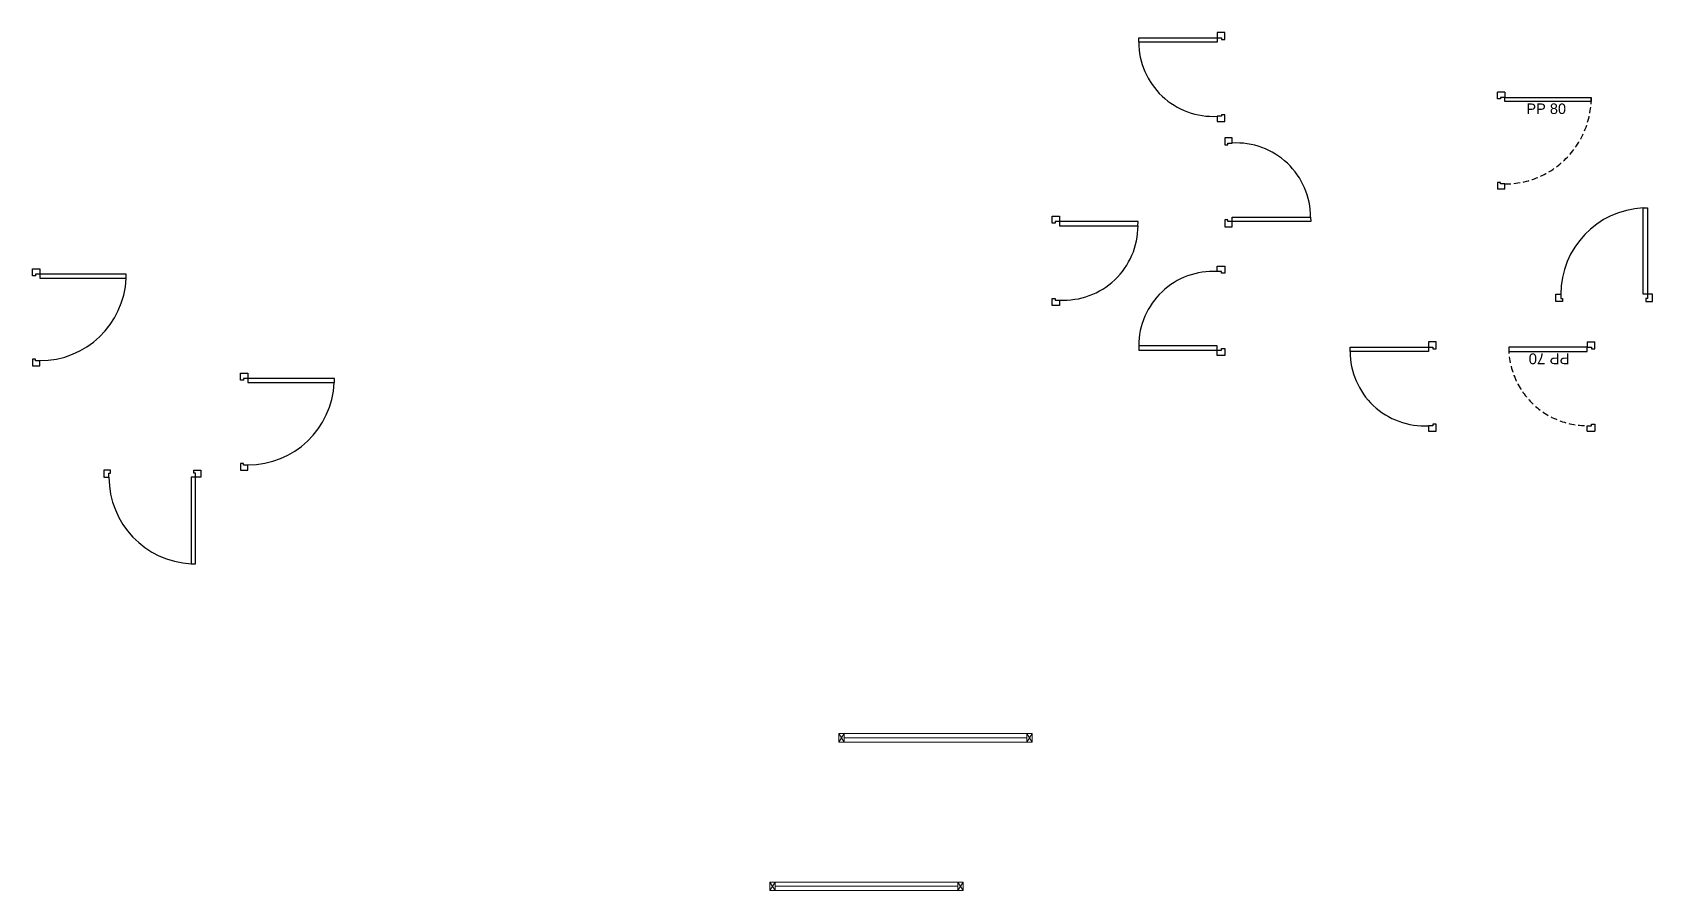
# Model space of a CAD drawing. Header units: millimetres. Extents: x -9 to 8306, y -322 to 906.
# Drawn here: x 6799 to 8306, y 108 to 906 of the extents above.
import ezdxf

# ---------------------------------------------------------------- set-up
doc = ezdxf.new("R2010")
doc.units = ezdxf.units.MM
doc.linetypes.add('CACHEx2', pattern=[0.590551, 0.393701, -0.19685])
doc.layers.add('MenuisExt', color=140, linetype='Continuous', lineweight=18)
doc.layers.add('MenuisInt', color=4, linetype='Continuous')
doc.styles.get("Standard").update_dxf_attribs({"font": 'Arial.ttf'})

# ---------------------------------------------------------------- blocks, each defined once
blk = doc.blocks.new('*U3')
at = {"color": 0}
for p, q in [((-83, 7), (-83, 0)), ((-83, 7), (-78, 7)), ((-76.5, 0), (-83, 0)), ((-78, 7), (-78, 3)), ((-78, 3), (-76.5, 3)), ((-76.5, 3), (-76.5, 0)), ((-6.5, 3), (-6.5, 0)), ((-5, 3), (-6.5, 3)), ((-6.5, 0), (0, 0)), ((-5, 7), (-5, 3)), ((0, 7), (-5, 7)), ((0, 7), (0, 0))]:
    blk.add_line(p, q, dxfattribs=at)
blk.add_lwpolyline([(-5, 7), (-5, 80), (-9, 80), (-9, 7)], close=True, dxfattribs=at)
at = {"color": 0, "linetype": 'CACHEx2', "ltscale": 15}
blk.add_arc((-5, 7), 73, 90, 180, dxfattribs=at)
at = {"color": 0, "linetype": 'CACHEx2', "ltscale": 0.1}
blk.add_arc((-5, 7), 73, 90, 93.1411, dxfattribs=at)
at = {"color": 0, "insert": (-15.7, 42.4), "char_height": 10, "width": 48.444, "attachment_point": 5, "rotation": 90}
blk.add_mtext('PP 70 ', dxfattribs=at)
blk = doc.blocks.new('*U5')
at = {"color": 0}
for p, q in [((-6.5, 0), (0, 0)), ((0, -7), (0, 0)), ((-86.5, 0), (-93, 0)), ((-93, -7), (-93, 0)), ((-93, -7), (-88, -7)), ((-88, -7), (-88, -3)), ((-88, -3), (-86.5, -3)), ((-86.5, -3), (-86.5, 0)), ((-6.5, -3), (-6.5, 0)), ((-5, -3), (-6.5, -3)), ((-5, -7), (-5, -3)), ((0, -7), (-5, -7))]:
    blk.add_line(p, q, dxfattribs=at)
blk.add_lwpolyline([(-5, -7), (-5, -90), (-9, -90), (-9, -7)], close=True, dxfattribs=at)
at = {"color": 0, "linetype": 'CACHEx2', "ltscale": 15}
blk.add_arc((-5, -7), 83, 180, 270, dxfattribs=at)
at = {"color": 0, "insert": (-15.9, -46.8), "char_height": 10, "width": 52.764, "attachment_point": 5, "rotation": 270}
blk.add_mtext('PP 80 ', dxfattribs=at)
blk = doc.blocks.new('*U7')
at = {"color": 0, "linetype": 'ByBlock', "lineweight": -2}
for points in [[(-264, -8), (-269, -8), (-269, 0), (-264, 0)], [(-94, 0), (-264, 0), (-264, -8), (-94, -8)], [(-89, -8), (-94, -8), (-94, 0), (-89, 0)]]:
    blk.add_lwpolyline(points, close=True, dxfattribs=at)
for points in [[(-264, -8), (-269, 0)], [(-264, 0), (-269, -8)], [(-89, -8), (-94, 0)], [(-89, 0), (-94, -8)], [(-264, -4), (-94, -4)]]:
    blk.add_lwpolyline(points, dxfattribs=at)

msp = doc.modelspace()

# ---------------------------------------------------------------- linework, layer by layer
for p, q in [((7908.2, 906.3), (7901.2, 906.3)), ((7901.2, 906.3), (7901.2, 901.3)), ((7908.2, 899.8), (7908.2, 906.3)), ((7828.3, 897.3), (7828.2, 901.3)), ((7828.2, 901.3), (7901.2, 901.3)), ((7901.2, 897.3), (7828.3, 897.3)), ((7901.2, 901.3), (7905.2, 901.3)), ((7901.2, 901.3), (7901.2, 897.3)), ((7905.2, 901.3), (7905.2, 899.8)), ((7905.2, 899.8), (7908.2, 899.8)), ((7908.2, 829.8), (7905.2, 829.8)), ((7905.2, 829.8), (7905.2, 828.3)), ((7908.2, 823.3), (7908.2, 829.8)), ((7905.2, 828.3), (7901.2, 828.3)), ((7901.2, 828.3), (7901.2, 823.3)), ((7901.2, 823.3), (7908.2, 823.3)), ((7915.2, 808.4), (7908.2, 808.4)), ((7908.2, 808.4), (7908.2, 801.9)), ((7908.2, 801.9), (7911.2, 801.9)), ((7911.2, 801.9), (7911.2, 803.4)), ((7911.2, 803.4), (7915.2, 803.4)), ((7915.2, 803.4), (7915.2, 808.4)), ((7747.5, 728.9), (7747.5, 735.4)), ((7747.5, 735.4), (7754.5, 735.4)), ((7750.5, 728.9), (7747.5, 728.9)), ((7754.5, 730.4), (7750.5, 730.4)), ((7750.5, 730.4), (7750.5, 728.9)), ((7754.5, 735.4), (7754.5, 730.4)), ((7754.5, 730.4), (7754.5, 726.4)), ((7827.5, 730.4), (7754.5, 730.4)), ((7754.5, 726.4), (7827.4, 726.4)), ((7827.4, 726.4), (7827.5, 730.4)), ((7911.2, 731.9), (7908.2, 731.9)), ((7908.2, 731.9), (7908.2, 725.4)), ((7908.2, 725.4), (7915.2, 725.4)), ((7911.2, 730.4), (7911.2, 731.9)), ((7915.2, 730.4), (7911.2, 730.4)), ((7915.2, 730.4), (7915.2, 734.4)), ((7915.2, 734.4), (7988, 734.4)), ((7915.2, 725.4), (7915.2, 730.4)), ((7988.2, 730.4), (7915.2, 730.4)), ((7988, 734.4), (7988.2, 730.4)), ((7901.2, 688.9), (7908.2, 688.9)), ((7901.2, 683.9), (7901.2, 688.9)), ((7905.2, 683.9), (7901.2, 683.9)), ((7905.2, 682.4), (7905.2, 683.9)), ((7908.2, 682.4), (7905.2, 682.4)), ((7908.2, 688.9), (7908.2, 682.4)), ((7747.5, 652.4), (7747.5, 658.9)), ((7747.5, 658.9), (7750.5, 658.9)), ((7754.5, 652.4), (7747.5, 652.4)), ((7750.5, 658.9), (7750.5, 657.4)), ((7750.5, 657.4), (7754.5, 657.4)), ((7754.5, 657.4), (7754.5, 652.4)), ((8104.8, 618.5), (8097.8, 618.5)), ((8097.8, 618.5), (8097.8, 613.5)), ((8104.8, 612), (8104.8, 618.5)), ((7828.3, 614.9), (7828.2, 610.9)), ((7828.2, 610.9), (7901.2, 610.9)), ((7901.2, 614.9), (7828.3, 614.9)), ((7901.2, 610.9), (7901.2, 614.9)), ((7901.2, 605.9), (7901.2, 610.9)), ((7901.2, 610.9), (7905.2, 610.9)), ((7908.2, 605.9), (7901.2, 605.9)), ((7905.2, 612.4), (7908.2, 612.4)), ((7905.2, 610.9), (7905.2, 612.4)), ((7908.2, 612.4), (7908.2, 605.9)), ((8024.9, 609.5), (8024.8, 613.5)), ((8024.8, 613.5), (8097.8, 613.5)), ((8097.8, 609.5), (8024.9, 609.5)), ((8097.8, 613.5), (8101.8, 613.5)), ((8097.8, 613.5), (8097.8, 609.5)), ((8101.8, 613.5), (8101.8, 612)), ((8101.8, 612), (8104.8, 612)), ((8101.8, 540.5), (8097.8, 540.5)), ((8097.8, 540.5), (8097.8, 535.5)), ((8097.8, 535.5), (8104.8, 535.5)), ((8104.8, 542), (8101.8, 542)), ((8101.8, 542), (8101.8, 540.5)), ((8104.8, 535.5), (8104.8, 542))]:
    msp.add_line(p, q)
for centre, start, end in [((7897.3, 897.3), 180, 273.2271), ((7919, 734.4), 0, 93.2271), ((7758.4, 726.4), 266.7729, 0), ((7897.3, 614.9), 86.7729, 180), ((8093.9, 609.5), 180, 273.2271)]:
    msp.add_arc(centre, 69.1, start, end)
at = {"layer": 'MenuisInt'}
for p, q in [((8297.5, 662.7), (8297.5, 743.2)), ((8297.5, 743.2), (8301.4, 743.2)), ((8301.4, 743.2), (8301.4, 662.7)), ((6798.9, 680), (6798.9, 686.3)), ((6798.9, 686.3), (6805.7, 686.3)), ((6801.8, 680), (6798.9, 680)), ((6805.7, 681.5), (6801.8, 681.5)), ((6801.8, 681.5), (6801.8, 680)), ((6805.7, 686.3), (6805.7, 681.5)), ((6805.7, 681.5), (6805.7, 677.6)), ((6886.2, 681.5), (6805.7, 681.5)), ((6886.2, 677.6), (6886.2, 681.5)), ((6805.7, 677.6), (6886.2, 677.6)), ((8216.1, 655.9), (8216.1, 662.7)), ((8216.1, 662.7), (8220.9, 662.7)), ((8222.4, 655.9), (8216.1, 655.9)), ((8220.9, 662.7), (8220.9, 658.8)), ((8220.9, 658.8), (8222.4, 658.8)), ((8222.4, 658.8), (8222.4, 655.9)), ((8301.4, 662.7), (8297.5, 662.7)), ((8301.4, 658.8), (8300, 658.8)), ((8300, 658.8), (8300, 655.9)), ((8300, 655.9), (8306.3, 655.9)), ((8306.3, 662.7), (8301.4, 662.7)), ((8301.4, 662.7), (8301.4, 658.8)), ((8306.3, 655.9), (8306.3, 662.7)), ((6801.8, 602.4), (6798.9, 602.4)), ((6798.9, 602.4), (6798.9, 596.1)), ((6798.9, 596.1), (6805.7, 596.1)), ((6801.8, 600.9), (6801.8, 602.4)), ((6805.7, 600.9), (6801.8, 600.9)), ((6805.7, 596.1), (6805.7, 600.9)), ((6992.5, 583), (6992.5, 589.3)), ((6992.5, 589.3), (6999.3, 589.3)), ((6999.3, 589.3), (6999.3, 584.5)), ((6995.4, 583), (6992.5, 583)), ((6999.3, 584.5), (6995.4, 584.5)), ((6995.4, 584.5), (6995.4, 583)), ((6999.3, 584.5), (6999.3, 580.6)), ((7079.8, 584.5), (6999.3, 584.5)), ((6999.3, 580.6), (7079.8, 580.6)), ((7079.8, 580.6), (7079.8, 584.5)), ((6865.2, 499.3), (6865.2, 492.5)), ((6871.5, 499.3), (6865.2, 499.3)), ((6871.5, 496.4), (6871.5, 499.3)), ((6949.1, 499.3), (6955.5, 499.3)), ((6949.1, 496.4), (6949.1, 499.3)), ((6955.5, 499.3), (6955.5, 492.5)), ((6995.4, 505.4), (6992.5, 505.4)), ((6992.5, 505.4), (6992.5, 499.1)), ((6992.5, 499.1), (6999.3, 499.1)), ((6995.4, 503.9), (6995.4, 505.4)), ((6999.3, 503.9), (6995.4, 503.9)), ((6999.3, 499.1), (6999.3, 503.9)), ((6865.2, 492.5), (6870.1, 492.5)), ((6870.1, 492.5), (6870.1, 496.4)), ((6870.1, 496.4), (6871.5, 496.4)), ((6950.6, 492.5), (6946.7, 492.5)), ((6946.7, 492.5), (6946.7, 412)), ((6950.6, 496.4), (6949.1, 496.4)), ((6950.6, 492.5), (6950.6, 496.4)), ((6955.5, 492.5), (6950.6, 492.5)), ((6950.6, 412), (6950.6, 492.5)), ((6946.7, 412), (6950.6, 412))]:
    msp.add_line(p, q, dxfattribs=at)
for centre, start, end in [((8301.4, 662.7), 92.7623, 180), ((6805.7, 681.5), 270, 357.2377), ((6999.3, 584.5), 270, 357.2377), ((6950.6, 492.5), 180, 267.2377)]:
    msp.add_arc(centre, 80.5, start, end, dxfattribs=at)

# ---------------------------------------------------------------- block references
at = {"layer": 'MenuisExt'}
for p in [(7818.1, 254.3), (7753.9, 116.1)]:
    msp.add_blockref('*U7', p, dxfattribs=at)
at = {"layer": 'MenuisInt', "xscale": 0.97, "yscale": 0.97, "zscale": 0.97, "rotation": 90}
msp.add_blockref('*U5', (8161.9, 850.7), dxfattribs=at)
at = {"layer": 'MenuisInt', "rotation": 89.99999999999999}
msp.add_blockref('*U3', (8252.4, 618.5), dxfattribs=at)

doc.saveas('drawing.dxf')
